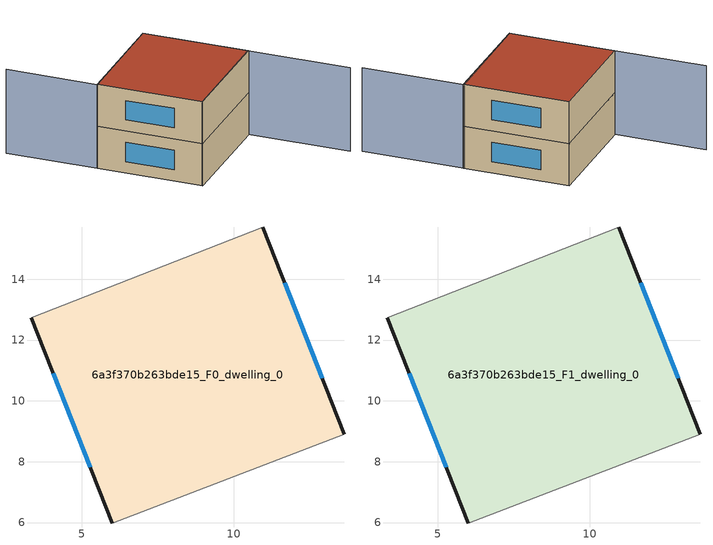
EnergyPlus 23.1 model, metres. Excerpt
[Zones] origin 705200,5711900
6a3f370b263bde15_F0_dwelling_0
 floor ground (EU_floor_Construction): 10.95,15.72 13.63,8.91 6,5.98 3.34,12.74 z0
 wall outside (EU_wall_Construction): 13.63,8.91 10.95,15.72 / 3.34,12.74 6,5.98 z0:3
 wall adiabatic (EU_wall_Construction): 10.95,15.72 3.34,12.74 / 6,5.98 13.63,8.91 z0:3
 window (EU_Window_Construction): 12.9,10.75 11.67,13.88 / 4.06,10.91 5.28,7.81 z0.81:2.19
6a3f370b263bde15_F1_dwelling_0
 floor to 6a3f370b263bde15_F0_dwelling_0 (EU_floor_Construction): 10.95,15.72 13.63,8.91 6,5.98 3.34,12.74 z3
 wall outside (EU_wall_Construction): 13.63,8.91 10.95,15.72 / 3.34,12.74 6,5.98 z3:6
 wall adiabatic (EU_wall_Construction): 10.95,15.72 3.34,12.74 / 6,5.98 13.63,8.91 z3:6
 window (EU_Window_Construction): 12.9,10.75 11.67,13.88 / 4.06,10.91 5.28,7.81 z3.81:5.19
 roof outside (EU_roof_Construction): 13.63,8.91 10.95,15.72 3.34,12.74 6,5.98 z6
shading: 6,5.98 13.6,8.97 / 13.6,8.97 16.19,2.4 / 10.95,15.72 3.33,12.73 / 3.33,12.73 1.03,18.61 z0:6
[Building]
EU S2 Campaign: North Axis=0; Terrain=City; Solar Distribution=FullExterior
[Site:Location]
London: Latitude=51.5; Longitude=-0.5; Time Zone=0; Elevation=25
[SizingPeriod:WeatherFileDays]
AnnualSizingPeriod: Begin Month=1; Begin Day of Month=1; End Month=12; End Day of Month=31; Day of Week for Start Day=Monday; Use Weather File Daylight Saving Period=No; Use Weather File Rain and Snow Indicators=No
[MATERIAL]
EU_InternalMass_Material: Roughness=MediumRough; Thickness=0.1; Conductivity=1; Density=1800; Specific Heat=900; Thermal Absorptance=0.9; Solar Absorptance=0.7; Visible Absorptance=0.7
[MATERIAL:NOMASS] Roughness=MediumRough; Thermal Absorptance=0.9; Solar Absorptance=0.7; Visible Absorptance=0.7
Name | Thermal Resistance
EU_wall_NoMass | 0.727863
EU_roof_NoMass | 0.773354
EU_floor_NoMass | 1.79329
[WINDOWMATERIAL:SIMPLEGLAZINGSYSTEM]
EU_Window_SimpleGlazing: UFactor=2.58614; Solar Heat Gain Coefficient=0.76; Visible Transmittance=0.76
[CONSTRUCTION]
EU_wall_Construction: EU_wall_NoMass
EU_roof_Construction: EU_roof_NoMass
EU_floor_Construction: EU_floor_NoMass
EU_Window_Construction: EU_Window_SimpleGlazing
EU_InternalMass_Construction: EU_InternalMass_Material
[ZONE] Type=1; Multiplier=1; Ceiling Height=autocalculate; Floor Area=autocalculate; Part of Total Floor Area=Yes
Name | Volume
6a3f370b263bde15_F0_dwelling_0 | 178.545
6a3f370b263bde15_F1_dwelling_0 | 178.546
[INTERNALMASS] Construction=EU_InternalMass_Construction; Surface Area=59.5151
Name | Zone or ZoneList
6a3f370b263bde15_F0_dwelling_0_EU_InternalMass | 6a3f370b263bde15_F0_dwelling_0
6a3f370b263bde15_F1_dwelling_0_EU_InternalMass | 6a3f370b263bde15_F1_dwelling_0
[OTHEREQUIPMENT] Fuel Type=Electricity; Design Level Calculation Method=Watts/Area; Power per Zone Floor Area=1; Fraction Latent=0; Fraction Radiant=0; Fraction Lost=0; Carbon Dioxide Generation Rate=0; EndUse Subcategory=EU_Step8_InternalGains
Name | Zone or ZoneList or Space or SpaceList | Schedule
EU_Step8_InternalGain_6a3f370b263bde15_F0_dwelling_0_f000 | 6a3f370b263bde15_F0_dwelling_0 | EU_Step8_GainSchedule_6a3f370b263bde15_F0_dwelling_0_f000
EU_Step8_InternalGain_6a3f370b263bde15_F1_dwelling_0_f000 | 6a3f370b263bde15_F1_dwelling_0 | EU_Step8_GainSchedule_6a3f370b263bde15_F1_dwelling_0_f000
[ZONEVENTILATION:DESIGNFLOWRATE] Schedule=EU_AlwaysOn; Design Flow Rate Calculation Method=AirChanges/Hour; Air Changes per Hour=0.484901; Ventilation Type=Natural; Fan Pressure Rise=0; Fan Total Efficiency=1; Constant Term Coefficient=1; Temperature Term Coefficient=0; Velocity Term Coefficient=0; Velocity Squared Term Coefficient=0; Minimum Indoor Temperature=-100; Maximum Indoor Temperature=100; Delta Temperature=-100; Minimum Outdoor Temperature=-100; Maximum Outdoor Temperature=100; Maximum Wind Speed=40
Name | Zone or ZoneList or Space or SpaceList
EU_ConstantAir_6a3f370b263bde15_F0_dwelling_0 | 6a3f370b263bde15_F0_dwelling_0
EU_ConstantAir_6a3f370b263bde15_F1_dwelling_0 | 6a3f370b263bde15_F1_dwelling_0
[HVACTEMPLATE:THERMOSTAT] Constant Heating Setpoint=20; Constant Cooling Setpoint=50
EU_HeatOnly_6a3f370b263bde15_F0_dwelling_0; EU_HeatOnly_6a3f370b263bde15_F1_dwelling_0
[HVACTEMPLATE:ZONE:IDEALLOADSAIRSYSTEM] System Availability Schedule=EU_AlwaysOn; Maximum Heating Supply Air Temperature=50; Minimum Cooling Supply Air Temperature=13; Maximum Heating Supply Air Humidity Ratio=0.0156; Minimum Cooling Supply Air Humidity Ratio=0.0077; Heating Limit=NoLimit; Cooling Limit=NoLimit; Heating Availability Schedule=EU_AlwaysOn; Cooling Availability Schedule=EU_CoolingOff; Dehumidification Control Type=ConstantSensibleHeatRatio; Cooling Sensible Heat Ratio=0.7; Dehumidification Setpoint=60; Humidification Control Type=None; Humidification Setpoint=30; Outdoor Air Method=None; Outdoor Air Flow Rate per Person=0.00944; Outdoor Air Flow Rate per Zone Floor Area=0; Outdoor Air Flow Rate per Zone=0; Demand Controlled Ventilation Type=None; Outdoor Air Economizer Type=NoEconomizer; Heat Recovery Type=None; Sensible Heat Recovery Effectiveness=0.7; Latent Heat Recovery Effectiveness=0.65
Name | Template Thermostat
6a3f370b263bde15_F0_dwelling_0 | EU_HeatOnly_6a3f370b263bde15_F0_dwelling_0
6a3f370b263bde15_F1_dwelling_0 | EU_HeatOnly_6a3f370b263bde15_F1_dwelling_0
[SIZING:ZONE] Zone Cooling Design Supply Air Temperature Input Method=SupplyAirTemperature; Zone Cooling Design Supply Air Temperature=13; Zone Heating Design Supply Air Temperature Input Method=SupplyAirTemperature; Zone Heating Design Supply Air Temperature=50; Zone Cooling Design Supply Air Humidity Ratio=0.008; Zone Heating Design Supply Air Humidity Ratio=0.008; Cooling Design Air Flow Method=DesignDay; Cooling Design Air Flow Rate=0; Cooling Minimum Air Flow per Zone Floor Area=0.000762; Cooling Minimum Air Flow=0; Cooling Minimum Air Flow Fraction=0.2; Heating Design Air Flow Method=DesignDay; Heating Design Air Flow Rate=0; Heating Maximum Air Flow per Zone Floor Area=0.002032; Heating Maximum Air Flow=0.141576; Heating Maximum Air Flow Fraction=0.3; Account for Dedicated Outdoor Air System=No; Dedicated Outdoor Air System Control Strategy=NeutralSupplyAir; Dedicated Outdoor Air Low Setpoint Temperature for Design=autosize; Dedicated Outdoor Air High Setpoint Temperature for Design=autosize; Zone Load Sizing Method=Sensible Load Only No Latent Load; Zone Latent Cooling Design Supply Air Humidity Ratio Input Method=HumidityRatioDifference; Zone Cooling Design Supply Air Humidity Ratio Difference=0.005; Zone Latent Heating Design Supply Air Humidity Ratio Input Method=HumidityRatioDifference; Zone Humidification Design Supply Air Humidity Ratio Difference=0.005
6a3f370b263bde15_F0_dwelling_0; 6a3f370b263bde15_F1_dwelling_0
[SCHEDULE:CONSTANT]
Name | Hourly Value
EU_AlwaysOn | 1
EU_CoolingOff | 0
[SCHEDULE:FILE] Column Number=1; Rows to Skip at Top=0; Number of Hours of Data=8760; Column Separator=Comma; Interpolate to Timestep=No; Minutes per Item=60; Adjust Schedule for Daylight Savings=Yes
Name | File
EU_Step8_GainSchedule_6a3f370b263bde15_F0_dwelling_0_f000 | ../../schedules/6a3f370b263bde15/6a3f370b263bde15_F0_dwelling_0_f000_gain.csv
EU_Step8_GainSchedule_6a3f370b263bde15_F1_dwelling_0_f000 | ../../schedules/6a3f370b263bde15/6a3f370b263bde15_F1_dwelling_0_f000_gain.csv
